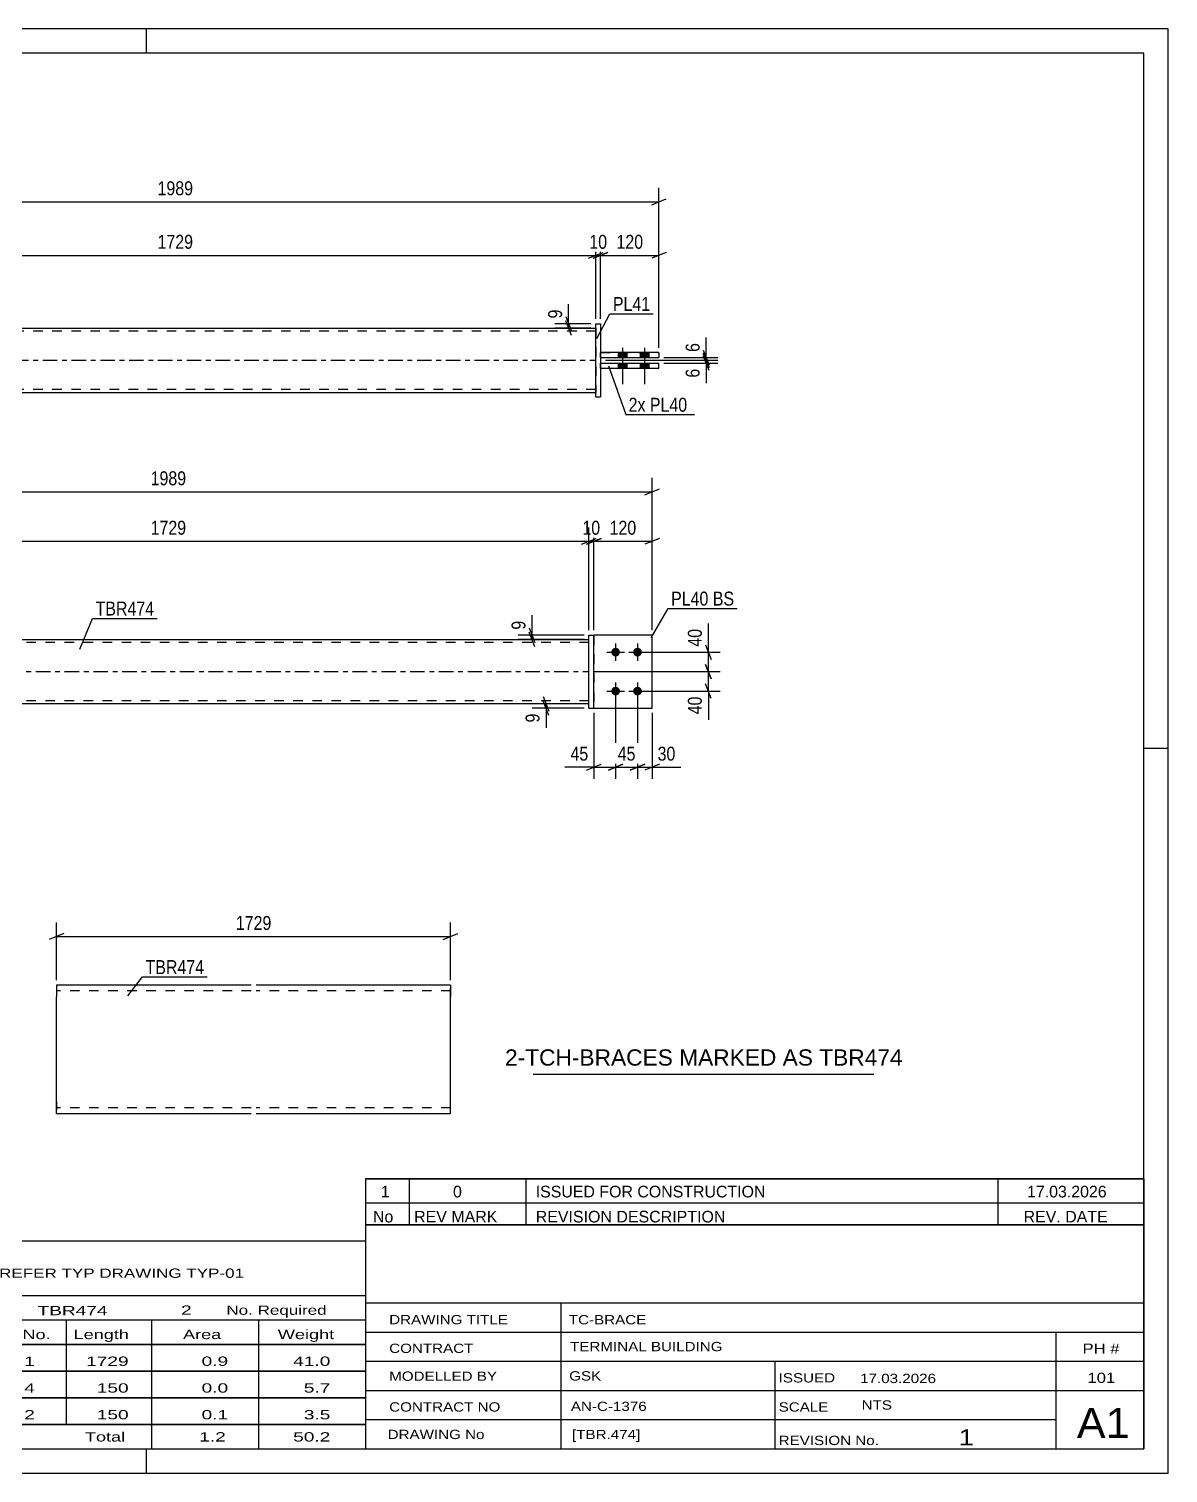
# Model space of a CAD drawing. Header units: millimetres. Extents: x 0 to 420, y 0 to 297.
# Drawn here: x 185.8 to 420, y 0 to 297 of the extents above; entities that cross this region are included whole.
import ezdxf

# ---------------------------------------------------------------- set-up
doc = ezdxf.new("R2010")
doc.units = ezdxf.units.MM
doc.linetypes.add('DXK_LINE_DOT2', pattern=[3.9198, 1.9599, -1.9599])
doc.linetypes.add('DXK_LINE_DOT3', pattern=[5.9187, 2.979, -0.9799, 0.9799, -0.9799])
doc.styles.add('Arial', font='ARIAL.TTF', dxfattribs={"height": 0.2})
doc.styles.add('Arial Narrow', font='ARIALN.TTF', dxfattribs={"height": 0.2})

# ---------------------------------------------------------------- blocks, each defined once
blk = doc.blocks.new('Unknown-581559155-1128')
at = {"color": 5, "linetype": 'Continuous'}
for p, q in [((420, 297), (0, 297)), ((210, 292), (210, 297)), ((420, 0), (420, 297)), ((415, 292), (5, 292)), ((415, 5), (415, 292)), ((420, 149), (415, 149)), ((5, 5), (415, 5)), ((210, 0), (210, 5)), ((0, 0), (420, 0))]:
    blk.add_line(p, q, dxfattribs=at)
blk = doc.blocks.new('Bolt-581559155-1805 - 1802')
at = {"linetype": 'Continuous'}
for points in [[(306.43, 169.72, -1), (306.43, 167.92, -1)], [(310.93, 169.72, -1), (310.93, 167.92, -1)], [(306.43, 161.72, -1), (306.43, 159.92, -1)], [(310.93, 161.72, -1), (310.93, 159.92, -1)]]:
    blk.add_hatch(color=1, dxfattribs=at).paths.add_polyline_path(points)
at = {"color": 1, "linetype": 'Continuous'}
for p, q in [((306.43, 170.62), (306.43, 167.02)), ((310.93, 170.62), (310.93, 167.02)), ((304.63, 168.82), (308.23, 168.82)), ((309.13, 168.82), (312.73, 168.82)), ((304.63, 160.82), (308.23, 160.82)), ((306.43, 162.62), (306.43, 159.02)), ((309.13, 160.82), (312.73, 160.82)), ((310.93, 162.62), (310.93, 159.02))]:
    blk.add_line(p, q, dxfattribs=at)
blk = doc.blocks.new('Part-581559155-1825 - 1802')
at = {"linetype": 'Continuous'}
blk.add_hatch(color=2, dxfattribs=at).paths.add_polyline_path([(158.06, 171.42), (157.26, 172.82), (158.86, 172.82)])
at = {"color": 2, "linetype": 'Continuous'}
for p, q in [((158.06, 171.42), (157.26, 172.82)), ((157.26, 172.82), (158.86, 172.82)), ((158.86, 172.82), (158.06, 171.42)), ((128.06, 171.42), (300.93, 171.42)), ((300.93, 158.22), (128.06, 158.22))]:
    blk.add_line(p, q, dxfattribs=at)
at = {"color": 7, "linetype": 'DXK_LINE_DOT2'}
for p, q in [((128.06, 158.22), (128.06, 171.42)), ((300.93, 170.82), (128.06, 170.82)), ((300.93, 158.22), (300.93, 171.42)), ((300.93, 158.82), (128.06, 158.82))]:
    blk.add_line(p, q, dxfattribs=at)
at = {"color": 7, "linetype": 'DXK_LINE_DOT3'}
blk.add_line((128.06, 164.82), (300.93, 164.82), dxfattribs=at)
at = {"color": 2, "linetype": 'Continuous'}
blk.add_circle((158.06, 172.32), 1, dxfattribs=at)
blk = doc.blocks.new('Part-581559155-1830 - 1802')
at = {"color": 2, "linetype": 'Continuous'}
for p, q in [((313.93, 172.32), (301.93, 172.32)), ((313.93, 157.32), (313.93, 172.32)), ((301.93, 157.32), (313.93, 157.32))]:
    blk.add_line(p, q, dxfattribs=at)
at = {"color": 7, "linetype": 'DXK_LINE_DOT2'}
blk.add_line((301.93, 172.32), (301.93, 157.32), dxfattribs=at)
blk = doc.blocks.new('Part-581559155-1835 - 1802')
at = {"color": 7, "linetype": 'DXK_LINE_DOT2'}
for p, q in [((313.93, 172.32), (301.93, 172.32)), ((301.93, 172.32), (301.93, 157.32)), ((313.93, 157.32), (313.93, 172.32)), ((301.93, 157.32), (313.93, 157.32))]:
    blk.add_line(p, q, dxfattribs=at)
blk = doc.blocks.new('Part-581559155-1836 - 1802')
at = {"color": 2, "linetype": 'Continuous'}
for p, q in [((300.93, 172.32), (301.93, 172.32)), ((300.93, 157.32), (300.93, 172.32)), ((301.93, 157.32), (301.93, 172.32)), ((300.93, 157.32), (300.93, 157.32)), ((300.93, 157.32), (301.93, 157.32))]:
    blk.add_line(p, q, dxfattribs=at)
at = {"color": 7, "linetype": 'DXK_LINE_DOT2'}
for p, q in [((300.93, 172.32), (301.93, 172.32)), ((300.93, 157.32), (301.93, 157.32))]:
    blk.add_line(p, q, dxfattribs=at)
blk = doc.blocks.new('Part-581559155-2188 - 2164')
at = {"color": 2, "linetype": 'Continuous'}
for p, q in [((315.34, 230.44), (303.34, 230.44)), ((303.34, 229.44), (303.34, 230.44)), ((303.34, 229.44), (303.34, 229.44)), ((303.34, 229.44), (315.34, 229.44)), ((315.34, 230.44), (315.34, 229.44))]:
    blk.add_line(p, q, dxfattribs=at)
at = {"color": 7, "linetype": 'DXK_LINE_DOT2'}
for p, q in [((303.34, 230.44), (303.34, 230.44)), ((303.34, 230.44), (315.34, 230.44)), ((303.34, 229.44), (315.34, 229.44)), ((315.34, 230.44), (315.34, 230.44))]:
    blk.add_line(p, q, dxfattribs=at)
blk = doc.blocks.new('Part-581559155-2183 - 2164')
at = {"color": 2, "linetype": 'Continuous'}
for p, q in [((302.34, 236.34), (302.34, 236.34)), ((302.34, 221.34), (302.34, 236.34)), ((302.34, 236.34), (303.34, 236.34)), ((303.34, 236.34), (303.34, 236.34)), ((303.34, 236.34), (303.34, 221.34)), ((302.34, 221.34), (303.34, 221.34)), ((302.34, 221.34), (302.34, 221.34)), ((303.34, 221.34), (303.34, 221.34))]:
    blk.add_line(p, q, dxfattribs=at)
at = {"color": 7, "linetype": 'DXK_LINE_DOT2'}
for p, q in [((302.34, 236.34), (302.34, 236.34)), ((302.34, 236.34), (303.34, 236.34)), ((302.34, 221.34), (303.34, 221.34))]:
    blk.add_line(p, q, dxfattribs=at)
blk = doc.blocks.new('Bolt-581559155-2167 - 2164')
at = {"linetype": 'Continuous'}
for points in [[(308.74, 230.44), (306.94, 230.44), (306.94, 229.44), (308.74, 229.44)], [(308.74, 230.44), (306.94, 230.44), (306.94, 229.44), (308.74, 229.44)], [(313.24, 230.44), (311.44, 230.44), (311.44, 229.44), (313.24, 229.44)], [(313.24, 230.44), (311.44, 230.44), (311.44, 229.44), (313.24, 229.44)], [(308.74, 228.24), (306.94, 228.24), (306.94, 227.24), (308.74, 227.24)], [(308.74, 228.24), (306.94, 228.24), (306.94, 227.24), (308.74, 227.24)], [(313.24, 228.24), (311.44, 228.24), (311.44, 227.24), (313.24, 227.24)], [(313.24, 228.24), (311.44, 228.24), (311.44, 227.24), (313.24, 227.24)]]:
    blk.add_hatch(color=1, dxfattribs=at).paths.add_polyline_path(points)
at = {"color": 1, "linetype": 'Continuous'}
for p, q in [((306.94, 230.44), (306.94, 229.44)), ((306.94, 230.44), (306.94, 229.44)), ((307.84, 231.44), (307.84, 223.94)), ((307.84, 231.44), (307.84, 223.94)), ((308.74, 230.44), (308.74, 229.44)), ((308.74, 230.44), (308.74, 229.44)), ((311.44, 230.44), (311.44, 229.44)), ((311.44, 230.44), (311.44, 229.44)), ((312.34, 231.44), (312.34, 223.94)), ((312.34, 231.44), (312.34, 223.94)), ((313.24, 230.44), (313.24, 229.44)), ((313.24, 230.44), (313.24, 229.44)), ((306.94, 228.24), (306.94, 227.24)), ((306.94, 228.24), (306.94, 227.24)), ((308.74, 228.24), (308.74, 227.24)), ((308.74, 228.24), (308.74, 227.24)), ((311.44, 228.24), (311.44, 227.24)), ((311.44, 228.24), (311.44, 227.24)), ((313.24, 228.24), (313.24, 227.24)), ((313.24, 228.24), (313.24, 227.24))]:
    blk.add_line(p, q, dxfattribs=at)
blk = doc.blocks.new('Part-581559155-2193 - 2164')
at = {"color": 2, "linetype": 'Continuous'}
for p, q in [((303.34, 228.24), (315.34, 228.24)), ((303.34, 227.24), (303.34, 228.24)), ((303.34, 227.24), (303.34, 227.24)), ((303.34, 227.24), (315.34, 227.24)), ((315.34, 227.24), (315.34, 228.24))]:
    blk.add_line(p, q, dxfattribs=at)
at = {"color": 7, "linetype": 'DXK_LINE_DOT2'}
for p, q in [((303.34, 228.24), (315.34, 228.24)), ((303.34, 227.24), (315.34, 227.24))]:
    blk.add_line(p, q, dxfattribs=at)
blk = doc.blocks.new('Part-581559155-2198 - 2164')
at = {"linetype": 'Continuous'}
blk.add_hatch(color=2, dxfattribs=at).paths.add_polyline_path([(159.48, 228.84), (158.68, 230.24), (160.28, 230.24)])
at = {"color": 2, "linetype": 'Continuous'}
for p, q in [((129.48, 235.44), (302.34, 235.44)), ((159.48, 228.84), (158.68, 230.24)), ((158.68, 230.24), (160.28, 230.24)), ((160.28, 230.24), (159.48, 228.84)), ((129.48, 222.24), (302.34, 222.24))]:
    blk.add_line(p, q, dxfattribs=at)
at = {"color": 7, "linetype": 'DXK_LINE_DOT2'}
for p, q in [((129.48, 222.24), (129.48, 235.44)), ((302.34, 234.84), (129.48, 234.84)), ((302.34, 235.44), (302.34, 222.24)), ((302.34, 222.84), (129.48, 222.84))]:
    blk.add_line(p, q, dxfattribs=at)
at = {"color": 7, "linetype": 'DXK_LINE_DOT3'}
blk.add_line((129.48, 228.84), (302.34, 228.84), dxfattribs=at)
at = {"color": 2, "linetype": 'Continuous'}
blk.add_circle((159.48, 229.74), 1, dxfattribs=at)
blk = doc.blocks.new('Part-581559155-4727 - 4726')
at = {"color": 2, "linetype": 'Continuous'}
for p, q in [((191.51, 100.35), (191.51, 97.95)), ((231.51, 100.35), (191.51, 100.35)), ((272.51, 100.35), (232.51, 100.35)), ((272.51, 100.35), (272.51, 100.17)), ((272.51, 100.17), (272.51, 97.95)), ((191.51, 76.35), (191.51, 97.95)), ((272.51, 73.95), (272.51, 97.95)), ((191.51, 74.13), (191.51, 76.35)), ((191.51, 73.95), (191.51, 74.13)), ((191.51, 73.95), (231.51, 73.95)), ((232.51, 73.95), (272.51, 73.95))]:
    blk.add_line(p, q, dxfattribs=at)
at = {"color": 7, "linetype": 'DXK_LINE_DOT2'}
for p, q in [((231.51, 99.15), (191.51, 99.15)), ((272.51, 99.15), (232.51, 99.15)), ((272.51, 97.95), (272.51, 99.65)), ((191.51, 76.35), (191.51, 74.65)), ((191.51, 75.15), (191.51, 75.24)), ((231.51, 75.15), (191.51, 75.15)), ((272.51, 75.15), (232.51, 75.15)), ((272.51, 75.15), (272.51, 75.24))]:
    blk.add_line(p, q, dxfattribs=at)
blk = doc.blocks.new('StraightDimension-581559155-2120 - 1802')
at = {"color": 7, "linetype": 'Continuous'}
for p, q in [((116.56, 202.4), (113.56, 201.2)), ((115.06, 173.32), (115.06, 204.65)), ((312.43, 201.2), (315.43, 202.4)), ((313.93, 173.32), (313.93, 204.65)), ((115.06, 201.8), (313.93, 201.8))]:
    blk.add_line(p, q, dxfattribs=at)
at = {"color": 0}
blk.add_wipeout([(218.75, 202.55), (218.75, 206.75), (210.24, 206.75), (210.24, 202.55)], dxfattribs=at)
at = {"color": 3, "style": 'Arial Narrow'}
blk.add_text('1989', height=2.863, dxfattribs=at).set_placement((210.84, 203.15))
blk = doc.blocks.new('StraightDimension-581559155-1963 - 1802')
at = {"color": 7, "linetype": 'Continuous'}
for p, q in [((310.93, 159.82), (310.93, 142.77)), ((313.93, 156.32), (313.93, 142.77)), ((309.43, 144.57), (312.43, 145.77)), ((315.43, 145.77), (312.43, 144.57)), ((310.93, 145.17), (313.93, 145.17))]:
    blk.add_line(p, q, dxfattribs=at)
at = {"color": 0}
blk.add_wipeout([(319.31, 145.92), (319.31, 150.12), (314.45, 150.12), (314.45, 145.92)], dxfattribs=at)
at = {"color": 7, "linetype": 'Continuous'}
blk.add_line((313.93, 145.17), (319.84, 145.17), dxfattribs=at)
blk.add_line((313.93, 145.17), (319.84, 145.17), dxfattribs=at)
at = {"color": 3, "style": 'Arial Narrow'}
blk.add_text('30', height=2.863, dxfattribs=at).set_placement((315.05, 146.52))
blk = doc.blocks.new('StraightDimension-581559155-1900 - 1802')
at = {"color": 7, "linetype": 'Continuous'}
for p, q in [((299.93, 172.32), (286.39, 172.32)), ((288.64, 173.82), (289.84, 170.82)), ((289.84, 169.92), (288.64, 172.92)), ((289.24, 171.42), (289.24, 172.32)), ((299.93, 171.42), (286.39, 171.42))]:
    blk.add_line(p, q, dxfattribs=at)
at = {"color": 0}
blk.add_wipeout([(288.49, 175.87), (284.29, 175.87), (284.29, 172.85), (288.49, 172.85)], dxfattribs=at)
at = {"color": 7, "linetype": 'Continuous'}
blk.add_line((289.24, 172.32), (289.24, 176.4), dxfattribs=at)
blk.add_line((289.24, 172.32), (289.24, 176.4), dxfattribs=at)
at = {"color": 3, "style": 'Arial Narrow'}
blk.add_text('9', height=2.86, rotation=90.0002, dxfattribs=at).set_placement((287.89, 173.45))
blk = doc.blocks.new('StraightDimension-581559155-1986 - 1802')
at = {"color": 7, "linetype": 'Continuous'}
for p, q in [((306.43, 159.82), (306.43, 142.77)), ((301.93, 156.32), (301.93, 142.77)), ((300.43, 144.57), (303.43, 145.77)), ((307.93, 145.77), (304.93, 144.57)), ((301.93, 145.17), (306.43, 145.17))]:
    blk.add_line(p, q, dxfattribs=at)
at = {"color": 0}
blk.add_wipeout([(301.4, 145.92), (301.4, 150.12), (296.55, 150.12), (296.55, 145.92)], dxfattribs=at)
at = {"color": 7, "linetype": 'Continuous'}
blk.add_line((301.93, 145.17), (296.02, 145.17), dxfattribs=at)
blk.add_line((301.93, 145.17), (296.02, 145.17), dxfattribs=at)
at = {"color": 3, "style": 'Arial Narrow'}
blk.add_text('45', height=2.863, dxfattribs=at).set_placement((297.15, 146.52))
blk = doc.blocks.new('StraightDimension-581559155-1976 - 1802')
at = {"color": 7, "linetype": 'Continuous'}
for p, q in [((306.43, 159.82), (306.43, 142.77)), ((310.93, 159.82), (310.93, 142.77)), ((304.93, 144.57), (307.93, 145.77)), ((312.43, 145.77), (309.43, 144.57)), ((306.43, 145.17), (310.93, 145.17))]:
    blk.add_line(p, q, dxfattribs=at)
at = {"color": 0}
blk.add_wipeout([(311.11, 145.92), (311.11, 150.12), (306.25, 150.12), (306.25, 145.92)], dxfattribs=at)
at = {"color": 3, "style": 'Arial Narrow'}
blk.add_text('45', height=2.863, dxfattribs=at).set_placement((306.85, 146.52))
blk = doc.blocks.new('StraightDimension-581559155-1912 - 1802')
at = {"color": 7, "linetype": 'Continuous'}
for p, q in [((324.89, 170.32), (326.09, 167.32)), ((311.93, 168.82), (327.89, 168.82)), ((326.09, 163.32), (324.89, 166.32)), ((325.49, 164.82), (325.49, 168.82)), ((301.93, 164.82), (327.89, 164.82))]:
    blk.add_line(p, q, dxfattribs=at)
at = {"color": 0}
blk.add_wipeout([(324.74, 174.2), (320.54, 174.2), (320.54, 169.35), (324.74, 169.35)], dxfattribs=at)
at = {"color": 7, "linetype": 'Continuous'}
blk.add_line((325.49, 168.82), (325.49, 174.73), dxfattribs=at)
blk.add_line((325.49, 168.82), (325.49, 174.73), dxfattribs=at)
at = {"color": 3, "style": 'Arial Narrow'}
blk.add_text('40', height=2.863, rotation=90.0002, dxfattribs=at).set_placement((324.14, 169.95))
blk = doc.blocks.new('StraightDimension-581559155-1927 - 1802')
at = {"color": 7, "linetype": 'Continuous'}
for p, q in [((324.89, 166.32), (326.09, 163.32)), ((301.93, 164.82), (327.89, 164.82)), ((325.49, 160.82), (325.49, 164.82)), ((311.93, 160.82), (327.89, 160.82)), ((326.09, 159.32), (324.89, 162.32))]:
    blk.add_line(p, q, dxfattribs=at)
at = {"color": 0}
blk.add_wipeout([(324.74, 160.3), (320.54, 160.3), (320.54, 155.44), (324.74, 155.44)], dxfattribs=at)
at = {"color": 7, "linetype": 'Continuous'}
blk.add_line((325.49, 160.82), (325.49, 154.91), dxfattribs=at)
blk.add_line((325.49, 160.82), (325.49, 154.91), dxfattribs=at)
at = {"color": 3, "style": 'Arial Narrow'}
blk.add_text('40', height=2.863, rotation=90.0002, dxfattribs=at).set_placement((324.14, 156.04))
blk = doc.blocks.new('StraightDimension-581559155-2003 - 1802')
at = {"color": 7, "linetype": 'Continuous'}
for p, q in [((299.93, 158.22), (289.28, 158.22)), ((291.53, 159.72), (292.73, 156.72)), ((292.73, 155.82), (291.53, 158.82)), ((292.13, 157.32), (292.13, 158.22)), ((299.93, 157.32), (289.28, 157.32))]:
    blk.add_line(p, q, dxfattribs=at)
at = {"color": 0}
blk.add_wipeout([(291.38, 156.8), (287.18, 156.8), (287.18, 153.77), (291.38, 153.77)], dxfattribs=at)
at = {"color": 7, "linetype": 'Continuous'}
blk.add_line((292.13, 157.32), (292.13, 153.24), dxfattribs=at)
blk.add_line((292.13, 157.32), (292.13, 153.24), dxfattribs=at)
at = {"color": 3, "style": 'Arial Narrow'}
blk.add_text('9', height=2.86, rotation=90.0002, dxfattribs=at).set_placement((290.78, 154.37))
blk = doc.blocks.new('StraightDimension-581559155-3369 - 1802')
at = {"color": 7, "linetype": 'Continuous'}
for p, q in [((301.93, 173.32), (301.93, 194.48)), ((313.93, 173.32), (313.93, 194.48)), ((300.43, 191.03), (303.43, 192.23)), ((301.93, 191.63), (313.93, 191.63)), ((315.43, 192.23), (312.43, 191.03))]:
    blk.add_line(p, q, dxfattribs=at)
at = {"color": 0}
blk.add_wipeout([(311.27, 192.38), (311.27, 196.58), (304.59, 196.58), (304.59, 192.38)], dxfattribs=at)
at = {"color": 3, "style": 'Arial Narrow'}
blk.add_text('120', height=2.863, dxfattribs=at).set_placement((305.19, 192.98))
blk = doc.blocks.new('StraightDimension-581559155-3370 - 1802')
at = {"color": 7, "linetype": 'Continuous'}
for p, q in [((300.93, 173.32), (300.93, 194.48)), ((301.93, 173.32), (301.93, 194.48)), ((299.43, 191.03), (302.43, 192.23)), ((303.43, 192.23), (300.43, 191.03)), ((300.93, 191.63), (301.93, 191.63))]:
    blk.add_line(p, q, dxfattribs=at)
at = {"color": 0}
blk.add_wipeout([(303.86, 192.38), (303.86, 196.58), (299, 196.58), (299, 192.38)], dxfattribs=at)
at = {"color": 3, "style": 'Arial Narrow'}
blk.add_text('10', height=2.863, dxfattribs=at).set_placement((299.6, 192.98))
blk = doc.blocks.new('StraightDimension-581559155-3371 - 1802')
at = {"color": 7, "linetype": 'Continuous'}
for p, q in [((128.06, 173.32), (128.06, 194.48)), ((300.93, 173.32), (300.93, 194.48)), ((129.56, 192.23), (126.56, 191.03)), ((128.06, 191.63), (300.93, 191.63)), ((299.43, 191.03), (302.43, 192.23))]:
    blk.add_line(p, q, dxfattribs=at)
at = {"color": 0}
blk.add_wipeout([(218.75, 192.38), (218.75, 196.58), (210.24, 196.58), (210.24, 192.38)], dxfattribs=at)
at = {"color": 3, "style": 'Arial Narrow'}
blk.add_text('1729', height=2.863, dxfattribs=at).set_placement((210.84, 192.98))
blk = doc.blocks.new('StraightDimension-581559155-2252 - 2164')
at = {"color": 7, "linetype": 'Continuous'}
for p, q in [((303.34, 237.34), (303.34, 253.28)), ((315.34, 231.44), (315.34, 253.28)), ((301.84, 249.83), (304.84, 251.03)), ((303.34, 250.43), (315.34, 250.43)), ((316.84, 251.03), (313.84, 249.83))]:
    blk.add_line(p, q, dxfattribs=at)
at = {"color": 0}
blk.add_wipeout([(312.69, 251.18), (312.69, 255.38), (306, 255.38), (306, 251.18)], dxfattribs=at)
at = {"color": 3, "style": 'Arial Narrow'}
blk.add_text('120', height=2.863, dxfattribs=at).set_placement((306.6, 251.78))
blk = doc.blocks.new('StraightDimension-581559155-2232 - 2164')
at = {"color": 7, "linetype": 'Continuous'}
for p, q in [((129.48, 237.34), (129.48, 253.28)), ((302.34, 237.34), (302.34, 253.28)), ((130.98, 251.03), (127.98, 249.83)), ((129.48, 250.43), (302.34, 250.43)), ((300.84, 249.83), (303.84, 251.03))]:
    blk.add_line(p, q, dxfattribs=at)
at = {"color": 0}
blk.add_wipeout([(220.17, 251.18), (220.17, 255.38), (211.66, 255.38), (211.66, 251.18)], dxfattribs=at)
at = {"color": 3, "style": 'Arial Narrow'}
blk.add_text('1729', height=2.863, dxfattribs=at).set_placement((212.26, 251.78))
blk = doc.blocks.new('StraightDimension-581559155-2242 - 2164')
at = {"color": 7, "linetype": 'Continuous'}
for p, q in [((302.34, 237.34), (302.34, 253.28)), ((303.34, 237.34), (303.34, 253.28)), ((300.84, 249.83), (303.84, 251.03)), ((304.84, 251.03), (301.84, 249.83)), ((302.34, 250.43), (303.34, 250.43))]:
    blk.add_line(p, q, dxfattribs=at)
at = {"color": 0}
blk.add_wipeout([(305.27, 251.18), (305.27, 255.38), (300.42, 255.38), (300.42, 251.18)], dxfattribs=at)
at = {"color": 3, "style": 'Arial Narrow'}
blk.add_text('10', height=2.863, dxfattribs=at).set_placement((301.02, 251.78))
blk = doc.blocks.new('StraightDimension-581559155-2201 - 2164')
at = {"color": 7, "linetype": 'Continuous'}
for p, q in [((117.98, 262.04), (114.98, 260.84)), ((116.48, 231.44), (116.48, 264.29)), ((116.48, 261.44), (315.34, 261.44)), ((313.84, 260.84), (316.84, 262.04)), ((315.34, 231.44), (315.34, 264.29))]:
    blk.add_line(p, q, dxfattribs=at)
at = {"color": 0}
blk.add_wipeout([(220.17, 262.19), (220.17, 266.39), (211.66, 266.39), (211.66, 262.19)], dxfattribs=at)
at = {"color": 3, "style": 'Arial Narrow'}
blk.add_text('1989', height=2.863, dxfattribs=at).set_placement((212.26, 262.79))
blk = doc.blocks.new('StraightDimension-581559155-2321 - 2164')
at = {"color": 7, "linetype": 'Continuous'}
for p, q in [((304.34, 228.84), (327.44, 228.84)), ((324.44, 230.34), (325.64, 227.34)), ((325.64, 226.74), (324.44, 229.74)), ((325.04, 228.24), (325.04, 228.84)), ((316.34, 228.24), (327.44, 228.24))]:
    blk.add_line(p, q, dxfattribs=at)
at = {"color": 0}
blk.add_wipeout([(324.29, 227.71), (320.09, 227.71), (320.09, 224.68), (324.29, 224.68)], dxfattribs=at)
at = {"color": 7, "linetype": 'Continuous'}
blk.add_line((325.04, 228.24), (325.04, 224.16), dxfattribs=at)
blk.add_line((325.04, 228.24), (325.04, 224.16), dxfattribs=at)
at = {"color": 3, "style": 'Arial Narrow'}
blk.add_text('6', height=2.86, rotation=90.0002, dxfattribs=at).set_placement((323.69, 225.28))
blk = doc.blocks.new('StraightDimension-581559155-2330 - 2164')
at = {"color": 7, "linetype": 'Continuous'}
for p, q in [((304.34, 228.84), (327.44, 228.84)), ((316.34, 229.44), (327.44, 229.44)), ((324.44, 230.94), (325.64, 227.94)), ((325.64, 227.34), (324.44, 230.34)), ((325.04, 228.84), (325.04, 229.44))]:
    blk.add_line(p, q, dxfattribs=at)
at = {"color": 0}
blk.add_wipeout([(324.29, 232.99), (320.09, 232.99), (320.09, 229.96), (324.29, 229.96)], dxfattribs=at)
at = {"color": 7, "linetype": 'Continuous'}
blk.add_line((325.04, 229.44), (325.04, 233.52), dxfattribs=at)
blk.add_line((325.04, 229.44), (325.04, 233.52), dxfattribs=at)
at = {"color": 3, "style": 'Arial Narrow'}
blk.add_text('6', height=2.86, rotation=90.0002, dxfattribs=at).set_placement((323.69, 230.56))
blk = doc.blocks.new('StraightDimension-581559155-2340 - 2164')
at = {"color": 7, "linetype": 'Continuous'}
for p, q in [((296.17, 237.84), (297.37, 234.84)), ((301.34, 236.34), (293.92, 236.34)), ((301.34, 235.44), (293.92, 235.44)), ((297.37, 233.94), (296.17, 236.94)), ((296.77, 235.44), (296.77, 236.34))]:
    blk.add_line(p, q, dxfattribs=at)
at = {"color": 0}
blk.add_wipeout([(296.02, 239.89), (291.82, 239.89), (291.82, 236.86), (296.02, 236.86)], dxfattribs=at)
at = {"color": 7, "linetype": 'Continuous'}
blk.add_line((296.77, 236.34), (296.77, 240.42), dxfattribs=at)
blk.add_line((296.77, 236.34), (296.77, 240.42), dxfattribs=at)
at = {"color": 3, "style": 'Arial Narrow'}
blk.add_text('9', height=2.86, rotation=90.0002, dxfattribs=at).set_placement((295.42, 237.46))
blk = doc.blocks.new('StraightDimension-581559155-4846 - 4726')
at = {"color": 7, "linetype": 'Continuous'}
for p, q in [((191.51, 101.35), (191.51, 113.2)), ((272.51, 101.35), (272.51, 113.2)), ((193.01, 110.95), (190.01, 109.75)), ((191.51, 110.35), (272.51, 110.35)), ((271.01, 109.75), (274.01, 110.95))]:
    blk.add_line(p, q, dxfattribs=at)
at = {"color": 0}
blk.add_wipeout([(236.27, 111.1), (236.27, 115.3), (227.76, 115.3), (227.76, 111.1)], dxfattribs=at)
at = {"color": 3, "style": 'Arial Narrow'}
blk.add_text('1729', height=2.863, dxfattribs=at).set_placement((228.36, 111.7))
blk = doc.blocks.new('Unknown-581559155-5434')
at = {"color": 7, "linetype": 'Continuous'}
for p, q in [((255, 51.05), (255, 5)), ((255, 51.05), (415, 51.05)), ((415, 51), (415, 5)), ((255, 35), (415, 35)), ((295.14, 35), (295.14, 5)), ((255, 29), (415, 29)), ((397, 5.05), (397, 29.05)), ((255, 23), (415, 23)), ((339.14, 23), (339.14, 5)), ((255, 17), (415, 17)), ((255, 11), (397, 11)), ((255, 5), (415, 5))]:
    blk.add_line(p, q, dxfattribs=at)
at = {"color": 7, "style": 'Arial Narrow'}
for s, height, width, p in [('DRAWING TITLE', 1.9089, 1.425378, (259.88, 30.61)), ('TC-BRACE', 1.909, 1.425378, (296.81, 30.59)), ('TERMINAL BUILDING', 1.9089, 1.425378, (297.06, 25.07)), ('CONTRACT', 1.909, 1.425378, (259.88, 24.71)), ('MODELLED BY', 1.9089, 1.425378, (259.88, 18.98)), ('GSK', 1.909, 1.425378, (296.88, 19.04)), ('ISSUED', 1.909, 1.425378, (339.94, 18.64)), ('17.03.2026', 1.909, 1.425378, (356.69, 18.52)), ('CONTRACT NO', 1.9089, 1.425378, (259.88, 12.66)), ('AN-C-1376', 1.909, 1.425378, (297.23, 12.78)), ('SCALE', 1.909, 1.425378, (339.94, 12.65)), ('A1', 6.204, 1.25, (401.24, 7.2)), ('DRAWING No', 1.909, 1.425378, (259.56, 7)), ('[TBR.474]', 1.909, 1.425378, (297.46, 6.99)), ('1', 3.34, 1.5, (376.91, 5.68)), ('REVISION No.', 1.9089, 1.425378, (339.94, 5.77))]:
    blk.add_text(s, height=height, dxfattribs=dict(at, width=width)).set_placement(p)
at = {"color": 7, "linetype": 'Continuous', "style": 'Arial Narrow'}
for s, height, width, p in [('PH #', 2.1, 1.42538, (402.4, 24.55)), ('101', 2.1, 1.42538, (403.41, 18.55)), ('NTS', 1.909, 1.425378, (357, 13.05))]:
    blk.add_text(s, height=height, dxfattribs=dict(at, width=width)).set_placement(p)
blk = doc.blocks.new('Unknown-581559155-5435')
at = {"color": 7, "linetype": 'Continuous'}
for p, q in [((255, 60.55), (415, 60.55)), ((415, 60.55), (255, 60.55)), ((255, 60.55), (255, 55.55)), ((264, 60.55), (264, 55.55)), ((288, 60.55), (288, 55.55)), ((385, 60.55), (385, 55.55)), ((415, 60.55), (415, 55.55)), ((255, 55.55), (415, 55.55)), ((255, 55.55), (255, 51.05)), ((255, 55.55), (415, 55.55)), ((264, 55.55), (264, 51.05)), ((288, 55.55), (288, 51.05)), ((385, 55.55), (385, 51.05)), ((415, 55.55), (415, 51.05)), ((415, 51.05), (255, 51.05))]:
    blk.add_line(p, q, dxfattribs=at)
at = {"color": 7, "linetype": 'Continuous', "style": 'Arial Narrow'}
for s, height, width, p in [('1', 2.39, 1.196471, (258.16, 56.7)), ('0', 2.39, 1.196471, (273, 56.7)), ('ISSUED FOR CONSTRUCTION', 2.3861, 1.196471, (290, 56.7)), ('17.03.2026', 2.386, 1.196471, (391, 56.7)), ('No', 2.386, 1.2, (256.54, 51.55)), ('REV MARK', 2.386, 1.2, (265, 51.55)), ('REVISION DESCRIPTION', 2.3861, 1.2, (290, 51.55)), ('REV. DATE', 2.386, 1.2, (390.28, 51.55))]:
    blk.add_text(s, height=height, dxfattribs=dict(at, width=width)).set_placement(p)
blk = doc.blocks.new('Unknown-581559155-5436')
at = {"color": 7, "linetype": 'Continuous'}
for p, q in [((95, 47.75), (255, 47.75)), ((95, 36.5), (95, 47.75)), ((255, 47.75), (255, 36.5)), ((95, 36.5), (255, 36.5)), ((95, 36.5), (95, 31.5)), ((255, 36.5), (255, 31.5)), ((95, 31.5), (255, 31.5)), ((95, 31.5), (95, 26.5)), ((119, 31.5), (119, 26.5)), ((154.5, 31.5), (154.5, 26.5)), ((180.5, 31.5), (180.5, 26.5)), ((193.5, 31.5), (193.5, 26.5)), ((211, 31.5), (211, 26.5)), ((233, 31.5), (233, 26.5)), ((255, 31.5), (255, 26.5)), ((95, 26.5), (255, 26.5)), ((95, 26.45), (95, 21.05)), ((95, 26.45), (255, 26.45)), ((119, 26.5), (119, 21)), ((154.5, 26.5), (154.5, 21)), ((180.5, 26.5), (180.5, 21)), ((193.5, 26.5), (193.5, 21)), ((211, 26.5), (211, 21)), ((233, 26.5), (233, 21)), ((255, 26.45), (255, 21.05)), ((95, 21.05), (255, 21.05)), ((95, 20.95), (95, 15.55)), ((95, 20.95), (255, 20.95)), ((119, 21), (119, 15.5)), ((154.5, 21), (154.5, 15.5)), ((180.5, 21), (180.5, 15.5)), ((193.5, 21), (193.5, 15.5)), ((211, 21), (211, 15.5)), ((233, 21), (233, 15.5)), ((255, 20.95), (255, 15.55)), ((95, 15.55), (255, 15.55)), ((95, 15.45), (95, 10.05)), ((95, 15.45), (255, 15.45)), ((119, 15.5), (119, 10)), ((154.5, 15.5), (154.5, 10)), ((180.5, 15.5), (180.5, 10)), ((193.5, 15.5), (193.5, 10)), ((211, 15.5), (211, 10)), ((233, 15.5), (233, 10)), ((255, 15.45), (255, 10.05)), ((95, 10.05), (255, 10.05)), ((95, 10), (255, 10)), ((95, 10), (95, 5)), ((211, 10), (211, 5)), ((233, 10), (233, 5)), ((255, 10), (255, 5)), ((95, 5), (255, 5))]:
    blk.add_line(p, q, dxfattribs=at)
at = {"color": 7, "style": 'Arial Narrow'}
for s, height, width, p in [('GENERAL NOTES & WELD DETAILS :', 2.8633, 1.4, (96.15, 40.06)), ('REFER TYP DRAWING TYP-01', 1.9089, 1.6, (179.7, 40.16)), ("MATERIAL LIST FOR ASSEMBLY MK'D", 1.9089, 1.6, (96.15, 32.56)), ('TBR474', 1.909, 1.794707, (187.59, 32.47)), ('2', 1.91, 1.794707, (217.08, 32.56)), ('No. Required', 1.9089, 1.6, (226.41, 32.56)), ('Mark', 1.909, 1.7, (96.34, 27.5)), ('Profile', 1.909, 1.7, (129.41, 27.5)), ('Material', 1.909, 1.7, (159.54, 27.56)), ('No.', 1.909, 1.7, (184.5, 27.56)), ('Length', 1.909, 1.7, (195, 27.56)), ('Area', 1.909, 1.7, (217.5, 27.56)), ('Weight', 1.909, 1.7, (237, 27.56))]:
    blk.add_text(s, height=height, dxfattribs=dict(at, width=width)).set_placement(p)
at = {"color": 7, "linetype": 'Continuous', "style": 'Arial Narrow'}
for s, height, width, p in [('TBR474', 1.909, 1.794707, (96.5, 22.06)), ('SHS132*6', 1.909, 1.794707, (121, 22.06)), ('E350', 1.909, 1.794707, (160.74, 22.06)), ('1', 1.91, 1.794707, (184.86, 22.06)), ('1729', 1.909, 1.794707, (197.58, 22.06)), ('0.9', 1.909, 1.794707, (221.32, 22.06)), ('41.0', 1.909, 1.794707, (240.14, 22.06)), ('PL40', 1.909, 1.794707, (96.5, 16.56)), ('PL10*120', 1.909, 1.794707, (121, 16.56)), ('E350', 1.909, 1.794707, (160.74, 16.56)), ('4', 1.91, 1.794707, (184.86, 16.56)), ('150', 1.909, 1.794707, (199.77, 16.56)), ('0.0', 1.909, 1.794707, (221.32, 16.56)), ('5.7', 1.909, 1.794707, (242.33, 16.56)), ('PL41', 1.909, 1.794707, (96.5, 11.06)), ('PL10*150', 1.909, 1.794707, (121, 11.06)), ('E350', 1.909, 1.794707, (160.74, 11.06)), ('2', 1.91, 1.794707, (184.86, 11.06)), ('150', 1.909, 1.794707, (199.77, 11.06)), ('0.1', 1.909, 1.794707, (221.32, 11.06)), ('3.5', 1.909, 1.794707, (242.33, 11.06)), ('Total', 1.909, 1.7, (197.33, 6.5)), ('1.2', 1.909, 1.794707, (220.83, 6.5)), ('50.2', 1.909, 1.794707, (240.14, 6.5))]:
    blk.add_text(s, height=height, dxfattribs=dict(at, width=width)).set_placement(p)
blk = doc.blocks.new('Unknown-581559155-5437')
at = {"color": 7, "linetype": 'Continuous'}
blk.add_line((289.5, 82.05), (359.5, 82.05), dxfattribs=at)
at = {"color": 7, "style": 'Arial'}
blk.add_text('2-TCH-BRACES MARKED AS TBR474', height=3.3428, dxfattribs=at).set_placement((283.69, 83.8))
blk = doc.blocks.new('Mark-581559155-1821 - 1802')
at = {"color": 0}
blk.add_wipeout([(211.58, 176.36), (211.58, 179.36), (199.52, 179.36), (199.52, 176.36)], dxfattribs=at)
blk.add_wipeout([(211.58, 176.36), (211.58, 179.36), (199.52, 179.36), (199.52, 176.36)], dxfattribs=at)
at = {"color": 30, "linetype": 'Continuous'}
for p, q in [((196.32, 169.41), (198.92, 175.76)), ((198.92, 175.76), (212.18, 175.76))]:
    blk.add_line(p, q, dxfattribs=at)
at = {"color": 3, "style": 'Arial Narrow'}
blk.add_text('TBR474', height=2.863, dxfattribs=at).set_placement((199.52, 176.36))
blk = doc.blocks.new('MarkSet-581559155-2155 - 1802')
at = {"color": 0}
blk.add_wipeout([(325.51, 178.41), (325.51, 181.41), (317.83, 181.41), (317.83, 178.41)], dxfattribs=at)
blk.add_wipeout([(325.51, 178.41), (325.51, 181.41), (317.83, 181.41), (317.83, 178.41)], dxfattribs=at)
at = {"color": 30, "linetype": 'Continuous'}
blk.add_line((313.73, 171.74), (317.23, 177.81), dxfattribs=at)
at = {"color": 0}
blk.add_wipeout([(330.79, 178.41), (330.79, 181.41), (326.41, 181.41), (326.41, 178.41)], dxfattribs=at)
blk.add_wipeout([(330.79, 178.41), (330.79, 181.41), (326.41, 181.41), (326.41, 178.41)], dxfattribs=at)
at = {"color": 30, "linetype": 'Continuous'}
blk.add_line((317.23, 177.81), (331.39, 177.81), dxfattribs=at)
at = {"color": 3, "style": 'Arial Narrow'}
for s, p in [('PL40', (317.83, 178.41)), ('BS', (326.41, 178.41))]:
    blk.add_text(s, height=2.863, dxfattribs=at).set_placement(p)
blk = doc.blocks.new('Mark-581559155-2179 - 2164')
at = {"color": 0}
blk.add_wipeout([(313.54, 238.99), (313.54, 241.99), (305.86, 241.99), (305.86, 238.99)], dxfattribs=at)
blk.add_wipeout([(313.54, 238.99), (313.54, 241.99), (305.86, 241.99), (305.86, 238.99)], dxfattribs=at)
at = {"color": 30, "linetype": 'Continuous'}
for p, q in [((302.57, 233.31), (305.26, 238.39)), ((305.26, 238.39), (314.14, 238.39))]:
    blk.add_line(p, q, dxfattribs=at)
at = {"color": 3, "style": 'Arial Narrow'}
blk.add_text('PL41', height=2.863, dxfattribs=at).set_placement((305.86, 238.99))
blk = doc.blocks.new('MarkSet-581559155-2378 - 2164')
at = {"color": 0}
blk.add_wipeout([(312.57, 218.27), (312.57, 221.27), (309.1, 221.27), (309.1, 218.27)], dxfattribs=at)
blk.add_wipeout([(312.57, 218.27), (312.57, 221.27), (309.1, 221.27), (309.1, 218.27)], dxfattribs=at)
at = {"color": 30, "linetype": 'Continuous'}
blk.add_line((304.96, 227.69), (308.5, 217.67), dxfattribs=at)
at = {"color": 0}
blk.add_wipeout([(321.14, 218.27), (321.14, 221.27), (313.47, 221.27), (313.47, 218.27)], dxfattribs=at)
blk.add_wipeout([(321.14, 218.27), (321.14, 221.27), (313.47, 221.27), (313.47, 218.27)], dxfattribs=at)
at = {"color": 30, "linetype": 'Continuous'}
blk.add_line((308.5, 217.67), (322.64, 217.67), dxfattribs=at)
at = {"color": 3, "style": 'Arial Narrow'}
for s, p in [('2x', (309.1, 218.27)), ('PL40', (313.47, 218.27))]:
    blk.add_text(s, height=2.863, dxfattribs=at).set_placement(p)
blk = doc.blocks.new('Mark-581559155-4852 - 4726')
at = {"color": 0}
blk.add_wipeout([(221.85, 102.63), (221.85, 105.63), (209.79, 105.63), (209.79, 102.63)], dxfattribs=at)
blk.add_wipeout([(221.85, 102.63), (221.85, 105.63), (209.79, 105.63), (209.79, 102.63)], dxfattribs=at)
at = {"color": 30, "linetype": 'Continuous'}
for p, q in [((206.14, 98.15), (209.19, 102.03)), ((209.19, 102.03), (222.45, 102.03))]:
    blk.add_line(p, q, dxfattribs=at)
at = {"color": 3, "style": 'Arial Narrow'}
blk.add_text('TBR474', height=2.863, dxfattribs=at).set_placement((209.79, 102.63))

msp = doc.modelspace()

# ---------------------------------------------------------------- block references
for name in ['Unknown-581559155-1128', 'Part-581559155-2198 - 2164', 'Part-581559155-2183 - 2164', 'Part-581559155-2188 - 2164', 'Bolt-581559155-2167 - 2164', 'Part-581559155-2193 - 2164', 'Part-581559155-1825 - 1802', 'Part-581559155-1836 - 1802', 'Part-581559155-1830 - 1802', 'Part-581559155-1835 - 1802', 'Bolt-581559155-1805 - 1802', 'Part-581559155-4727 - 4726', 'Unknown-581559155-5437', 'Unknown-581559155-5435', 'Unknown-581559155-5434', 'Unknown-581559155-5436']:
    msp.add_blockref(name, (0, 0))

# ---------------------------------------------------------------- next in the draw order: block references
for name in ['StraightDimension-581559155-2252 - 2164', 'StraightDimension-581559155-2120 - 1802', 'StraightDimension-581559155-1986 - 1802', 'StraightDimension-581559155-1963 - 1802', 'StraightDimension-581559155-4846 - 4726']:
    msp.add_blockref(name, (0, 0))

# ---------------------------------------------------------------- next in the draw order: block references
for name in ['StraightDimension-581559155-2232 - 2164', 'StraightDimension-581559155-1900 - 1802', 'StraightDimension-581559155-1912 - 1802', 'StraightDimension-581559155-2003 - 1802', 'StraightDimension-581559155-1976 - 1802', 'Mark-581559155-4852 - 4726']:
    msp.add_blockref(name, (0, 0))

# ---------------------------------------------------------------- next in the draw order: block references
for name in ['StraightDimension-581559155-2242 - 2164', 'StraightDimension-581559155-3369 - 1802', 'StraightDimension-581559155-1927 - 1802']:
    msp.add_blockref(name, (0, 0))

# ---------------------------------------------------------------- next in the draw order: block references
for name in ['StraightDimension-581559155-2201 - 2164', 'StraightDimension-581559155-3370 - 1802', 'MarkSet-581559155-2155 - 1802']:
    msp.add_blockref(name, (0, 0))

# ---------------------------------------------------------------- next in the draw order: block references
for name in ['StraightDimension-581559155-2340 - 2164', 'StraightDimension-581559155-2321 - 2164', 'StraightDimension-581559155-3371 - 1802']:
    msp.add_blockref(name, (0, 0))

# ---------------------------------------------------------------- next in the draw order: block references
for name in ['StraightDimension-581559155-2330 - 2164', 'Mark-581559155-1821 - 1802']:
    msp.add_blockref(name, (0, 0))

# ---------------------------------------------------------------- next in the draw order: block references
for name in ['Mark-581559155-2179 - 2164', 'MarkSet-581559155-2378 - 2164']:
    msp.add_blockref(name, (0, 0))

doc.saveas('drawing.dxf')
